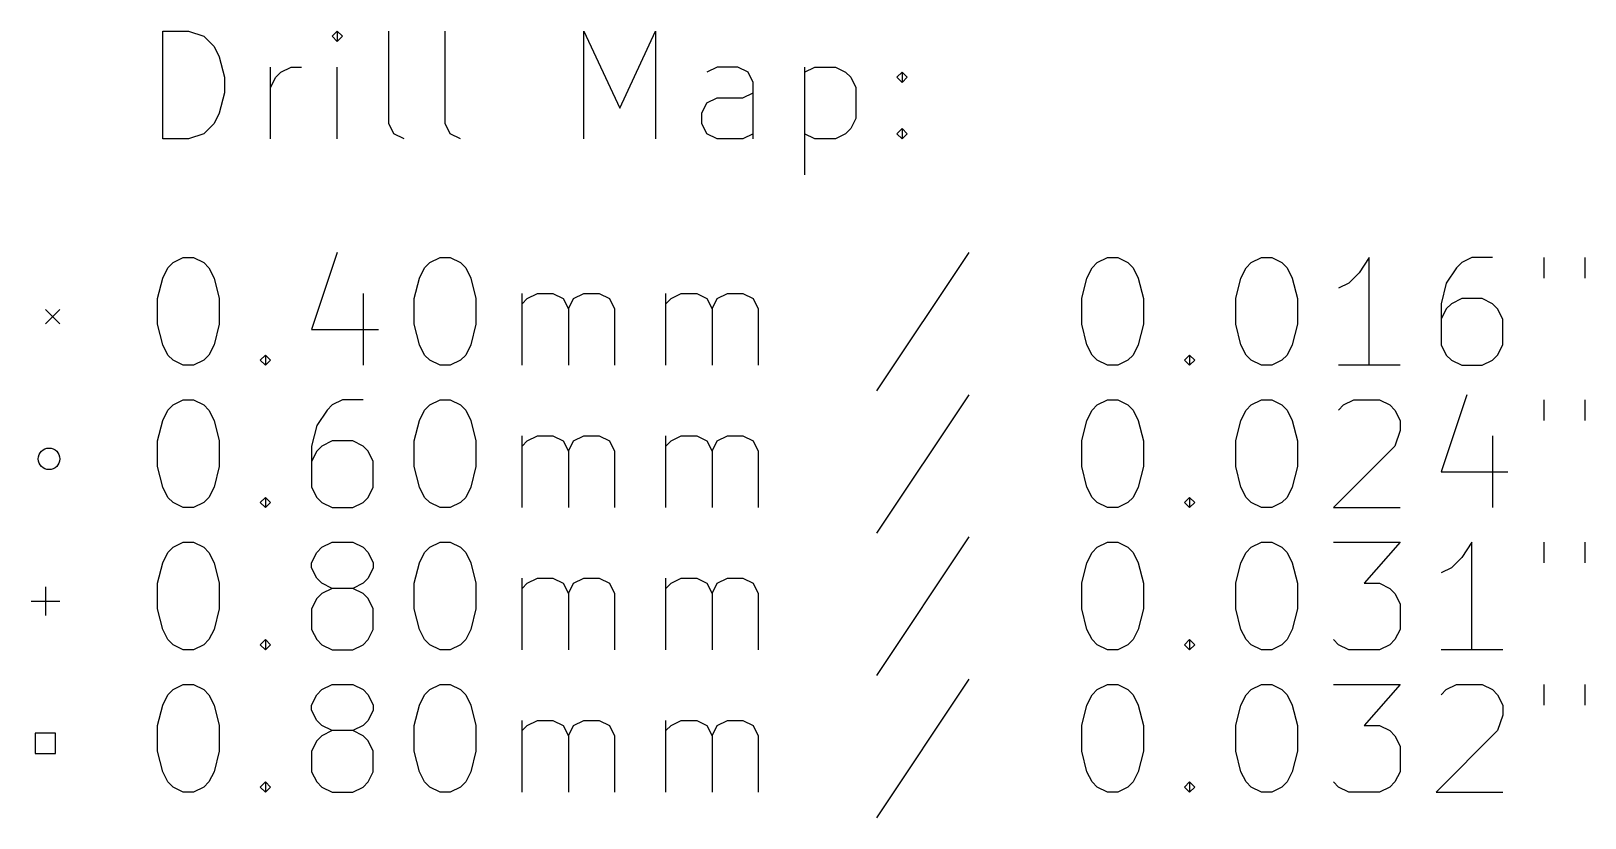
# Model space of a CAD drawing. Extents: x 102.2 to 195.4, y -184.4 to -88.1.
# Drawn here: x 104.56 to 147.8, y -159.87 to -137.98 of the extents above; entities that cross this region are included whole.
import ezdxf

# ---------------------------------------------------------------- set-up
doc = ezdxf.new("R2010")
doc.units = 0
doc.header["$MEASUREMENT"] = 0
doc.layers.add('BLACK', color=7, linetype='CONTINUOUS')

msp = doc.modelspace()

# ---------------------------------------------------------------- linework, layer by layer
at = {"layer": 'BLACK', "linetype": 'CONTINUOUS'}
for p, q in [((108.224, -140.978), (108.224, -137.978)), ((108.224, -137.978), (108.939, -137.978)), ((108.939, -137.978), (109.367, -138.121)), ((109.367, -138.121), (109.653, -138.407)), ((113.081, -137.978), (112.939, -138.121)), ((112.939, -138.121), (113.081, -138.264)), ((113.224, -138.121), (113.081, -137.978)), ((113.081, -137.978), (113.081, -138.264)), ((113.081, -138.264), (113.224, -138.121)), ((114.51, -140.55), (114.51, -137.978)), ((116.081, -140.55), (116.081, -137.978)), ((119.939, -140.978), (119.939, -137.978)), ((119.939, -137.978), (120.939, -140.121)), ((120.939, -140.121), (121.939, -137.978)), ((121.939, -137.978), (121.939, -140.978)), ((109.653, -138.407), (109.796, -138.692)), ((109.796, -138.692), (109.939, -139.264)), ((111.224, -140.978), (111.224, -138.978)), ((111.367, -139.264), (111.51, -139.121)), ((111.51, -139.121), (111.796, -138.978)), ((111.796, -138.978), (112.081, -138.978)), ((113.081, -140.978), (113.081, -138.978)), ((123.653, -138.978), (123.367, -139.121)), ((124.224, -138.978), (123.653, -138.978)), ((124.51, -139.121), (124.224, -138.978)), ((124.653, -139.407), (124.51, -139.121)), ((126.081, -138.978), (126.081, -141.978)), ((126.081, -139.121), (126.367, -138.978)), ((126.367, -138.978), (126.939, -138.978)), ((126.939, -138.978), (127.224, -139.121)), ((127.224, -139.121), (127.367, -139.264)), ((128.653, -139.264), (128.796, -139.121)), ((128.796, -139.121), (128.939, -139.264)), ((128.796, -139.121), (128.796, -139.407)), ((109.939, -139.264), (109.939, -139.692)), ((111.224, -139.55), (111.367, -139.264)), ((124.653, -140.978), (124.653, -139.407)), ((127.367, -139.264), (127.51, -139.55)), ((127.51, -139.55), (127.51, -140.407)), ((128.796, -139.407), (128.653, -139.264)), ((128.939, -139.264), (128.796, -139.407)), ((109.939, -139.692), (109.796, -140.264)), ((123.224, -140.264), (123.367, -139.978)), ((123.367, -139.978), (123.653, -139.835)), ((123.653, -139.835), (124.367, -139.835)), ((124.367, -139.835), (124.653, -139.692)), ((109.796, -140.264), (109.653, -140.55)), ((123.224, -140.55), (123.224, -140.264)), ((127.51, -140.407), (127.367, -140.692)), ((109.367, -140.835), (108.939, -140.978)), ((109.653, -140.55), (109.367, -140.835)), ((114.653, -140.835), (114.51, -140.55)), ((114.939, -140.978), (114.653, -140.835)), ((116.224, -140.835), (116.081, -140.55)), ((116.51, -140.978), (116.224, -140.835)), ((123.367, -140.835), (123.224, -140.55)), ((123.653, -140.978), (123.367, -140.835)), ((124.653, -140.835), (124.367, -140.978)), ((126.367, -140.978), (126.081, -140.835)), ((127.224, -140.835), (126.939, -140.978)), ((127.367, -140.692), (127.224, -140.835)), ((128.653, -140.835), (128.796, -140.692)), ((128.796, -140.978), (128.653, -140.835)), ((128.796, -140.692), (128.939, -140.835)), ((128.796, -140.692), (128.796, -140.978)), ((128.939, -140.835), (128.796, -140.978)), ((108.939, -140.978), (108.224, -140.978)), ((124.367, -140.978), (123.653, -140.978)), ((126.939, -140.978), (126.367, -140.978)), ((108.51, -144.421), (108.796, -144.278)), ((108.796, -144.278), (109.081, -144.278)), ((109.081, -144.278), (109.367, -144.421)), ((113.081, -144.135), (112.367, -146.278)), ((115.653, -144.421), (115.939, -144.278)), ((115.939, -144.278), (116.224, -144.278)), ((116.224, -144.278), (116.51, -144.421)), ((130.653, -144.135), (128.081, -147.992)), ((134.224, -144.421), (134.51, -144.278)), ((134.51, -144.278), (134.796, -144.278)), ((134.796, -144.278), (135.081, -144.421)), ((138.51, -144.421), (138.796, -144.278)), ((138.796, -144.278), (139.081, -144.278)), ((139.081, -144.278), (139.367, -144.421)), ((141.796, -144.278), (141.51, -144.707)), ((141.796, -147.278), (141.796, -144.278)), ((144.653, -144.278), (144.367, -144.421)), ((145.224, -144.278), (144.653, -144.278)), ((146.653, -144.278), (146.653, -144.85)), ((147.796, -144.278), (147.796, -144.85)), ((108.224, -144.85), (108.367, -144.564)), ((108.367, -144.564), (108.51, -144.421)), ((109.367, -144.421), (109.51, -144.564)), ((109.51, -144.564), (109.653, -144.85)), ((115.367, -144.85), (115.51, -144.564)), ((115.51, -144.564), (115.653, -144.421)), ((116.51, -144.421), (116.653, -144.564)), ((116.653, -144.564), (116.796, -144.85)), ((133.939, -144.85), (134.081, -144.564)), ((134.081, -144.564), (134.224, -144.421)), ((135.081, -144.421), (135.224, -144.564)), ((135.224, -144.564), (135.367, -144.85)), ((138.224, -144.85), (138.367, -144.564)), ((138.367, -144.564), (138.51, -144.421)), ((139.367, -144.421), (139.51, -144.564)), ((139.51, -144.564), (139.653, -144.85)), ((141.51, -144.707), (141.224, -144.992)), ((144.224, -144.564), (143.939, -144.992)), ((144.367, -144.421), (144.224, -144.564)), ((108.081, -145.421), (108.224, -144.85)), ((109.653, -144.85), (109.796, -145.421)), ((115.224, -145.421), (115.367, -144.85)), ((116.796, -144.85), (116.939, -145.421)), ((133.796, -145.421), (133.939, -144.85)), ((135.367, -144.85), (135.51, -145.421)), ((138.081, -145.421), (138.224, -144.85)), ((139.653, -144.85), (139.796, -145.421)), ((141.224, -144.992), (140.939, -145.135)), ((143.939, -144.992), (143.796, -145.564)), ((108.081, -146.135), (108.081, -145.421)), ((109.796, -145.421), (109.796, -146.135)), ((113.796, -145.278), (113.796, -147.278)), ((115.224, -146.135), (115.224, -145.421)), ((116.939, -145.421), (116.939, -146.135)), ((118.224, -147.278), (118.224, -145.278)), ((118.224, -145.564), (118.367, -145.421)), ((118.367, -145.421), (118.653, -145.278)), ((118.653, -145.278), (119.081, -145.278)), ((119.081, -145.278), (119.367, -145.421)), ((119.367, -145.421), (119.51, -145.707)), ((119.51, -145.707), (119.653, -145.421)), ((119.653, -145.421), (119.939, -145.278)), ((119.939, -145.278), (120.367, -145.278)), ((120.367, -145.278), (120.653, -145.421)), ((120.653, -145.421), (120.796, -145.707)), ((122.224, -147.278), (122.224, -145.278)), ((122.224, -145.564), (122.367, -145.421)), ((122.367, -145.421), (122.653, -145.278)), ((122.653, -145.278), (123.081, -145.278)), ((123.081, -145.278), (123.367, -145.421)), ((123.367, -145.421), (123.51, -145.707)), ((123.51, -145.707), (123.653, -145.421)), ((123.653, -145.421), (123.939, -145.278)), ((123.939, -145.278), (124.367, -145.278)), ((124.367, -145.278), (124.653, -145.421)), ((124.653, -145.421), (124.796, -145.707)), ((133.796, -146.135), (133.796, -145.421)), ((135.51, -145.421), (135.51, -146.135)), ((138.081, -146.135), (138.081, -145.421)), ((139.796, -145.421), (139.796, -146.135)), ((143.796, -145.564), (143.796, -146.707)), ((144.081, -145.564), (143.939, -145.707)), ((144.367, -145.421), (144.081, -145.564)), ((144.939, -145.421), (144.367, -145.421)), ((145.224, -145.564), (144.939, -145.421)), ((145.367, -145.707), (145.224, -145.564)), ((104.96, -145.721), (105.36, -146.121)), ((105.36, -145.721), (104.96, -146.121)), ((108.224, -146.707), (108.081, -146.135)), ((109.796, -146.135), (109.653, -146.707)), ((115.367, -146.707), (115.224, -146.135)), ((116.939, -146.135), (116.796, -146.707)), ((119.51, -145.707), (119.51, -147.278)), ((120.796, -145.707), (120.796, -147.278)), ((123.51, -145.707), (123.51, -147.278)), ((124.796, -145.707), (124.796, -147.278)), ((133.939, -146.707), (133.796, -146.135)), ((135.51, -146.135), (135.367, -146.707)), ((138.224, -146.707), (138.081, -146.135)), ((139.796, -146.135), (139.653, -146.707)), ((143.939, -145.707), (143.796, -145.992)), ((145.51, -145.992), (145.367, -145.707)), ((145.51, -146.707), (145.51, -145.992)), ((112.367, -146.278), (114.224, -146.278)), ((108.367, -146.992), (108.224, -146.707)), ((108.51, -147.135), (108.367, -146.992)), ((109.51, -146.992), (109.367, -147.135)), ((109.653, -146.707), (109.51, -146.992)), ((110.939, -147.135), (111.081, -146.992)), ((111.081, -146.992), (111.224, -147.135)), ((111.081, -146.992), (111.081, -147.278)), ((115.51, -146.992), (115.367, -146.707)), ((115.653, -147.135), (115.51, -146.992)), ((116.653, -146.992), (116.51, -147.135)), ((116.796, -146.707), (116.653, -146.992)), ((134.081, -146.992), (133.939, -146.707)), ((134.224, -147.135), (134.081, -146.992)), ((135.224, -146.992), (135.081, -147.135)), ((135.367, -146.707), (135.224, -146.992)), ((136.653, -147.135), (136.796, -146.992)), ((136.796, -146.992), (136.939, -147.135)), ((136.796, -146.992), (136.796, -147.278)), ((138.367, -146.992), (138.224, -146.707)), ((138.51, -147.135), (138.367, -146.992)), ((139.51, -146.992), (139.367, -147.135)), ((139.653, -146.707), (139.51, -146.992)), ((143.796, -146.707), (143.939, -146.992)), ((143.939, -146.992), (144.081, -147.135)), ((145.224, -147.135), (145.367, -146.992)), ((145.367, -146.992), (145.51, -146.707)), ((108.796, -147.278), (108.51, -147.135)), ((109.081, -147.278), (108.796, -147.278)), ((109.367, -147.135), (109.081, -147.278)), ((111.081, -147.278), (110.939, -147.135)), ((111.224, -147.135), (111.081, -147.278)), ((115.939, -147.278), (115.653, -147.135)), ((116.224, -147.278), (115.939, -147.278)), ((116.51, -147.135), (116.224, -147.278)), ((134.51, -147.278), (134.224, -147.135)), ((134.796, -147.278), (134.51, -147.278)), ((135.081, -147.135), (134.796, -147.278)), ((136.796, -147.278), (136.653, -147.135)), ((136.939, -147.135), (136.796, -147.278)), ((138.796, -147.278), (138.51, -147.135)), ((139.081, -147.278), (138.796, -147.278)), ((139.367, -147.135), (139.081, -147.278)), ((142.653, -147.278), (140.939, -147.278)), ((144.081, -147.135), (144.367, -147.278)), ((144.367, -147.278), (144.939, -147.278)), ((144.939, -147.278), (145.224, -147.135)), ((108.51, -148.381), (108.796, -148.238)), ((108.796, -148.238), (109.081, -148.238)), ((109.081, -148.238), (109.367, -148.381)), ((113.224, -148.238), (112.939, -148.381)), ((113.796, -148.238), (113.224, -148.238)), ((115.653, -148.381), (115.939, -148.238)), ((115.939, -148.238), (116.224, -148.238)), ((116.224, -148.238), (116.51, -148.381)), ((130.653, -148.095), (128.081, -151.952)), ((134.224, -148.381), (134.51, -148.238)), ((134.51, -148.238), (134.796, -148.238)), ((134.796, -148.238), (135.081, -148.381)), ((138.51, -148.381), (138.796, -148.238)), ((138.796, -148.238), (139.081, -148.238)), ((139.081, -148.238), (139.367, -148.381)), ((141.081, -148.381), (141.367, -148.238)), ((141.367, -148.238), (142.081, -148.238)), ((142.081, -148.238), (142.367, -148.381)), ((144.51, -148.095), (143.796, -150.238)), ((146.653, -148.238), (146.653, -148.81)), ((147.796, -148.238), (147.796, -148.81)), ((108.224, -148.81), (108.367, -148.524)), ((108.367, -148.524), (108.51, -148.381)), ((109.367, -148.381), (109.51, -148.524)), ((109.51, -148.524), (109.653, -148.81)), ((112.796, -148.524), (112.51, -148.952)), ((112.939, -148.381), (112.796, -148.524)), ((115.367, -148.81), (115.51, -148.524)), ((115.51, -148.524), (115.653, -148.381)), ((116.51, -148.381), (116.653, -148.524)), ((116.653, -148.524), (116.796, -148.81)), ((133.939, -148.81), (134.081, -148.524)), ((134.081, -148.524), (134.224, -148.381)), ((135.081, -148.381), (135.224, -148.524)), ((135.224, -148.524), (135.367, -148.81)), ((138.224, -148.81), (138.367, -148.524)), ((138.367, -148.524), (138.51, -148.381)), ((139.367, -148.381), (139.51, -148.524)), ((139.51, -148.524), (139.653, -148.81)), ((140.939, -148.524), (141.081, -148.381)), ((142.367, -148.381), (142.51, -148.524)), ((142.51, -148.524), (142.653, -148.81)), ((108.081, -149.381), (108.224, -148.81)), ((109.653, -148.81), (109.796, -149.381)), ((112.51, -148.952), (112.367, -149.524)), ((115.224, -149.381), (115.367, -148.81)), ((116.796, -148.81), (116.939, -149.381)), ((133.796, -149.381), (133.939, -148.81)), ((135.367, -148.81), (135.51, -149.381)), ((138.081, -149.381), (138.224, -148.81)), ((139.653, -148.81), (139.796, -149.381)), ((142.653, -149.095), (142.51, -149.524)), ((142.653, -148.81), (142.653, -149.095)), ((108.081, -150.095), (108.081, -149.381)), ((109.796, -149.381), (109.796, -150.095)), ((112.367, -149.524), (112.367, -150.667)), ((112.653, -149.524), (112.51, -149.667)), ((112.939, -149.381), (112.653, -149.524)), ((113.51, -149.381), (112.939, -149.381)), ((113.796, -149.524), (113.51, -149.381)), ((113.939, -149.667), (113.796, -149.524)), ((115.224, -150.095), (115.224, -149.381)), ((116.939, -149.381), (116.939, -150.095)), ((118.224, -151.238), (118.224, -149.238)), ((118.224, -149.524), (118.367, -149.381)), ((118.367, -149.381), (118.653, -149.238)), ((118.653, -149.238), (119.081, -149.238)), ((119.081, -149.238), (119.367, -149.381)), ((119.367, -149.381), (119.51, -149.667)), ((119.51, -149.667), (119.653, -149.381)), ((119.653, -149.381), (119.939, -149.238)), ((119.939, -149.238), (120.367, -149.238)), ((120.367, -149.238), (120.653, -149.381)), ((120.653, -149.381), (120.796, -149.667)), ((122.224, -151.238), (122.224, -149.238)), ((122.224, -149.524), (122.367, -149.381)), ((122.367, -149.381), (122.653, -149.238)), ((122.653, -149.238), (123.081, -149.238)), ((123.081, -149.238), (123.367, -149.381)), ((123.367, -149.381), (123.51, -149.667)), ((123.51, -149.667), (123.653, -149.381)), ((123.653, -149.381), (123.939, -149.238)), ((123.939, -149.238), (124.367, -149.238)), ((124.367, -149.238), (124.653, -149.381)), ((124.653, -149.381), (124.796, -149.667)), ((133.796, -150.095), (133.796, -149.381)), ((135.51, -149.381), (135.51, -150.095)), ((138.081, -150.095), (138.081, -149.381)), ((139.796, -149.381), (139.796, -150.095)), ((142.51, -149.524), (140.796, -151.238)), ((145.224, -149.238), (145.224, -151.238)), ((112.51, -149.667), (112.367, -149.952)), ((114.081, -149.952), (113.939, -149.667)), ((114.081, -150.667), (114.081, -149.952)), ((119.51, -149.667), (119.51, -151.238)), ((120.796, -149.667), (120.796, -151.238)), ((123.51, -149.667), (123.51, -151.238)), ((124.796, -149.667), (124.796, -151.238)), ((108.224, -150.667), (108.081, -150.095)), ((109.796, -150.095), (109.653, -150.667)), ((115.367, -150.667), (115.224, -150.095)), ((116.939, -150.095), (116.796, -150.667)), ((133.939, -150.667), (133.796, -150.095)), ((135.51, -150.095), (135.367, -150.667)), ((138.224, -150.667), (138.081, -150.095)), ((139.796, -150.095), (139.653, -150.667)), ((143.796, -150.238), (145.653, -150.238)), ((108.367, -150.952), (108.224, -150.667)), ((109.653, -150.667), (109.51, -150.952)), ((112.367, -150.667), (112.51, -150.952)), ((113.939, -150.952), (114.081, -150.667)), ((115.51, -150.952), (115.367, -150.667)), ((116.796, -150.667), (116.653, -150.952)), ((134.081, -150.952), (133.939, -150.667)), ((135.367, -150.667), (135.224, -150.952)), ((138.367, -150.952), (138.224, -150.667)), ((139.653, -150.667), (139.51, -150.952)), ((108.51, -151.095), (108.367, -150.952)), ((108.796, -151.238), (108.51, -151.095)), ((109.081, -151.238), (108.796, -151.238)), ((109.367, -151.095), (109.081, -151.238)), ((109.51, -150.952), (109.367, -151.095)), ((110.939, -151.095), (111.081, -150.952)), ((111.081, -151.238), (110.939, -151.095)), ((111.081, -150.952), (111.224, -151.095)), ((111.081, -150.952), (111.081, -151.238)), ((111.224, -151.095), (111.081, -151.238)), ((112.51, -150.952), (112.653, -151.095)), ((112.653, -151.095), (112.939, -151.238)), ((112.939, -151.238), (113.51, -151.238)), ((113.51, -151.238), (113.796, -151.095)), ((113.796, -151.095), (113.939, -150.952)), ((115.653, -151.095), (115.51, -150.952)), ((115.939, -151.238), (115.653, -151.095)), ((116.224, -151.238), (115.939, -151.238)), ((116.51, -151.095), (116.224, -151.238)), ((116.653, -150.952), (116.51, -151.095)), ((134.224, -151.095), (134.081, -150.952)), ((134.51, -151.238), (134.224, -151.095)), ((134.796, -151.238), (134.51, -151.238)), ((135.081, -151.095), (134.796, -151.238)), ((135.224, -150.952), (135.081, -151.095)), ((136.653, -151.095), (136.796, -150.952)), ((136.796, -151.238), (136.653, -151.095)), ((136.796, -150.952), (136.939, -151.095)), ((136.796, -150.952), (136.796, -151.238)), ((136.939, -151.095), (136.796, -151.238)), ((138.51, -151.095), (138.367, -150.952)), ((138.796, -151.238), (138.51, -151.095)), ((139.081, -151.238), (138.796, -151.238)), ((139.367, -151.095), (139.081, -151.238)), ((139.51, -150.952), (139.367, -151.095)), ((140.796, -151.238), (142.653, -151.238)), ((130.653, -152.055), (128.081, -155.912)), ((108.224, -152.77), (108.367, -152.484)), ((108.367, -152.484), (108.51, -152.341)), ((108.51, -152.341), (108.796, -152.198)), ((108.796, -152.198), (109.081, -152.198)), ((109.081, -152.198), (109.367, -152.341)), ((109.367, -152.341), (109.51, -152.484)), ((109.51, -152.484), (109.653, -152.77)), ((112.367, -152.77), (112.51, -152.484)), ((112.51, -152.484), (112.653, -152.341)), ((112.653, -152.341), (112.939, -152.198)), ((112.939, -152.198), (113.51, -152.198)), ((113.51, -152.198), (113.796, -152.341)), ((113.796, -152.341), (113.939, -152.484)), ((113.939, -152.484), (114.081, -152.77)), ((115.367, -152.77), (115.51, -152.484)), ((115.51, -152.484), (115.653, -152.341)), ((115.653, -152.341), (115.939, -152.198)), ((115.939, -152.198), (116.224, -152.198)), ((116.224, -152.198), (116.51, -152.341)), ((116.51, -152.341), (116.653, -152.484)), ((116.653, -152.484), (116.796, -152.77)), ((133.939, -152.77), (134.081, -152.484)), ((134.081, -152.484), (134.224, -152.341)), ((134.224, -152.341), (134.51, -152.198)), ((134.51, -152.198), (134.796, -152.198)), ((134.796, -152.198), (135.081, -152.341)), ((135.081, -152.341), (135.224, -152.484)), ((135.224, -152.484), (135.367, -152.77)), ((138.224, -152.77), (138.367, -152.484)), ((138.367, -152.484), (138.51, -152.341)), ((138.51, -152.341), (138.796, -152.198)), ((138.796, -152.198), (139.081, -152.198)), ((139.081, -152.198), (139.367, -152.341)), ((139.367, -152.341), (139.51, -152.484)), ((139.51, -152.484), (139.653, -152.77)), ((140.796, -152.198), (142.653, -152.198)), ((142.653, -152.198), (141.653, -153.341)), ((144.653, -152.198), (144.367, -152.627)), ((144.653, -155.198), (144.653, -152.198)), ((146.653, -152.198), (146.653, -152.77)), ((147.796, -152.198), (147.796, -152.77)), ((108.081, -153.341), (108.224, -152.77)), ((109.653, -152.77), (109.796, -153.341)), ((112.367, -152.912), (112.367, -152.77)), ((112.51, -153.198), (112.367, -152.912)), ((114.081, -152.912), (113.939, -153.198)), ((114.081, -152.77), (114.081, -152.912)), ((115.224, -153.341), (115.367, -152.77)), ((116.796, -152.77), (116.939, -153.341)), ((133.796, -153.341), (133.939, -152.77)), ((135.367, -152.77), (135.51, -153.341)), ((138.081, -153.341), (138.224, -152.77)), ((139.653, -152.77), (139.796, -153.341)), ((144.081, -152.912), (143.796, -153.055)), ((144.367, -152.627), (144.081, -152.912)), ((104.96, -153.441), (104.96, -154.241)), ((108.081, -154.055), (108.081, -153.341)), ((109.796, -153.341), (109.796, -154.055)), ((112.653, -153.341), (112.51, -153.198)), ((112.939, -153.484), (112.653, -153.341)), ((112.939, -153.484), (112.653, -153.627)), ((113.51, -153.484), (112.939, -153.484)), ((113.796, -153.341), (113.51, -153.484)), ((113.796, -153.627), (113.51, -153.484)), ((113.939, -153.198), (113.796, -153.341)), ((115.224, -154.055), (115.224, -153.341)), ((116.939, -153.341), (116.939, -154.055)), ((118.224, -155.198), (118.224, -153.198)), ((118.224, -153.484), (118.367, -153.341)), ((118.367, -153.341), (118.653, -153.198)), ((118.653, -153.198), (119.081, -153.198)), ((119.081, -153.198), (119.367, -153.341)), ((119.367, -153.341), (119.51, -153.627)), ((119.51, -153.627), (119.653, -153.341)), ((119.653, -153.341), (119.939, -153.198)), ((119.939, -153.198), (120.367, -153.198)), ((120.367, -153.198), (120.653, -153.341)), ((120.653, -153.341), (120.796, -153.627)), ((122.224, -155.198), (122.224, -153.198)), ((122.224, -153.484), (122.367, -153.341)), ((122.367, -153.341), (122.653, -153.198)), ((122.653, -153.198), (123.081, -153.198)), ((123.081, -153.198), (123.367, -153.341)), ((123.367, -153.341), (123.51, -153.627)), ((123.51, -153.627), (123.653, -153.341)), ((123.653, -153.341), (123.939, -153.198)), ((123.939, -153.198), (124.367, -153.198)), ((124.367, -153.198), (124.653, -153.341)), ((124.653, -153.341), (124.796, -153.627)), ((133.796, -154.055), (133.796, -153.341)), ((135.51, -153.341), (135.51, -154.055)), ((138.081, -154.055), (138.081, -153.341)), ((139.796, -153.341), (139.796, -154.055)), ((141.653, -153.341), (142.081, -153.341)), ((142.081, -153.341), (142.367, -153.484)), ((142.367, -153.484), (142.51, -153.627)), ((104.56, -153.841), (105.36, -153.841)), ((112.51, -153.77), (112.367, -154.055)), ((112.653, -153.627), (112.51, -153.77)), ((113.939, -153.77), (113.796, -153.627)), ((114.081, -154.055), (113.939, -153.77)), ((119.51, -153.627), (119.51, -155.198)), ((120.796, -153.627), (120.796, -155.198)), ((123.51, -153.627), (123.51, -155.198)), ((124.796, -153.627), (124.796, -155.198)), ((142.51, -153.627), (142.653, -153.912)), ((142.653, -153.912), (142.653, -154.627)), ((108.224, -154.627), (108.081, -154.055)), ((109.796, -154.055), (109.653, -154.627)), ((112.367, -154.055), (112.367, -154.627)), ((114.081, -154.627), (114.081, -154.055)), ((115.367, -154.627), (115.224, -154.055)), ((116.939, -154.055), (116.796, -154.627)), ((133.939, -154.627), (133.796, -154.055)), ((135.51, -154.055), (135.367, -154.627)), ((138.224, -154.627), (138.081, -154.055)), ((139.796, -154.055), (139.653, -154.627)), ((108.367, -154.912), (108.224, -154.627)), ((109.653, -154.627), (109.51, -154.912)), ((112.367, -154.627), (112.51, -154.912)), ((113.939, -154.912), (114.081, -154.627)), ((115.51, -154.912), (115.367, -154.627)), ((116.796, -154.627), (116.653, -154.912)), ((134.081, -154.912), (133.939, -154.627)), ((135.367, -154.627), (135.224, -154.912)), ((138.367, -154.912), (138.224, -154.627)), ((139.653, -154.627), (139.51, -154.912)), ((142.653, -154.627), (142.51, -154.912)), ((108.51, -155.055), (108.367, -154.912)), ((108.796, -155.198), (108.51, -155.055)), ((109.081, -155.198), (108.796, -155.198)), ((109.367, -155.055), (109.081, -155.198)), ((109.51, -154.912), (109.367, -155.055)), ((110.939, -155.055), (111.081, -154.912)), ((111.081, -155.198), (110.939, -155.055)), ((111.081, -154.912), (111.224, -155.055)), ((111.081, -154.912), (111.081, -155.198)), ((111.224, -155.055), (111.081, -155.198)), ((112.51, -154.912), (112.653, -155.055)), ((112.653, -155.055), (112.939, -155.198)), ((112.939, -155.198), (113.51, -155.198)), ((113.51, -155.198), (113.796, -155.055)), ((113.796, -155.055), (113.939, -154.912)), ((115.653, -155.055), (115.51, -154.912)), ((115.939, -155.198), (115.653, -155.055)), ((116.224, -155.198), (115.939, -155.198)), ((116.51, -155.055), (116.224, -155.198)), ((116.653, -154.912), (116.51, -155.055)), ((134.224, -155.055), (134.081, -154.912)), ((134.51, -155.198), (134.224, -155.055)), ((134.796, -155.198), (134.51, -155.198)), ((135.081, -155.055), (134.796, -155.198)), ((135.224, -154.912), (135.081, -155.055)), ((136.653, -155.055), (136.796, -154.912)), ((136.796, -155.198), (136.653, -155.055)), ((136.796, -154.912), (136.939, -155.055)), ((136.796, -154.912), (136.796, -155.198)), ((136.939, -155.055), (136.796, -155.198)), ((138.51, -155.055), (138.367, -154.912)), ((138.796, -155.198), (138.51, -155.055)), ((139.081, -155.198), (138.796, -155.198)), ((139.367, -155.055), (139.081, -155.198)), ((139.51, -154.912), (139.367, -155.055)), ((140.939, -155.055), (140.796, -154.912)), ((141.224, -155.198), (140.939, -155.055)), ((142.081, -155.198), (141.224, -155.198)), ((142.367, -155.055), (142.081, -155.198)), ((142.51, -154.912), (142.367, -155.055)), ((145.51, -155.198), (143.796, -155.198)), ((130.653, -156.015), (128.081, -159.872)), ((108.224, -156.73), (108.367, -156.444)), ((108.367, -156.444), (108.51, -156.301)), ((108.51, -156.301), (108.796, -156.158)), ((108.796, -156.158), (109.081, -156.158)), ((109.081, -156.158), (109.367, -156.301)), ((109.367, -156.301), (109.51, -156.444)), ((109.51, -156.444), (109.653, -156.73)), ((112.367, -156.73), (112.51, -156.444)), ((112.51, -156.444), (112.653, -156.301)), ((112.653, -156.301), (112.939, -156.158)), ((112.939, -156.158), (113.51, -156.158)), ((113.51, -156.158), (113.796, -156.301)), ((113.796, -156.301), (113.939, -156.444)), ((113.939, -156.444), (114.081, -156.73)), ((115.367, -156.73), (115.51, -156.444)), ((115.51, -156.444), (115.653, -156.301)), ((115.653, -156.301), (115.939, -156.158)), ((115.939, -156.158), (116.224, -156.158)), ((116.224, -156.158), (116.51, -156.301)), ((116.51, -156.301), (116.653, -156.444)), ((116.653, -156.444), (116.796, -156.73)), ((133.939, -156.73), (134.081, -156.444)), ((134.081, -156.444), (134.224, -156.301)), ((134.224, -156.301), (134.51, -156.158)), ((134.51, -156.158), (134.796, -156.158)), ((134.796, -156.158), (135.081, -156.301)), ((135.081, -156.301), (135.224, -156.444)), ((135.224, -156.444), (135.367, -156.73)), ((138.224, -156.73), (138.367, -156.444)), ((138.367, -156.444), (138.51, -156.301)), ((138.51, -156.301), (138.796, -156.158)), ((138.796, -156.158), (139.081, -156.158)), ((139.081, -156.158), (139.367, -156.301)), ((139.367, -156.301), (139.51, -156.444)), ((139.51, -156.444), (139.653, -156.73)), ((140.796, -156.158), (142.653, -156.158)), ((142.653, -156.158), (141.653, -157.301)), ((143.796, -156.444), (143.939, -156.301)), ((143.939, -156.301), (144.224, -156.158)), ((144.224, -156.158), (144.939, -156.158)), ((144.939, -156.158), (145.224, -156.301)), ((145.224, -156.301), (145.367, -156.444)), ((145.367, -156.444), (145.51, -156.73)), ((146.653, -156.158), (146.653, -156.73)), ((147.796, -156.158), (147.796, -156.73)), ((108.081, -157.301), (108.224, -156.73)), ((109.653, -156.73), (109.796, -157.301)), ((112.367, -156.872), (112.367, -156.73)), ((112.51, -157.158), (112.367, -156.872)), ((114.081, -156.872), (113.939, -157.158)), ((114.081, -156.73), (114.081, -156.872)), ((115.224, -157.301), (115.367, -156.73)), ((116.796, -156.73), (116.939, -157.301)), ((133.796, -157.301), (133.939, -156.73)), ((135.367, -156.73), (135.51, -157.301)), ((138.081, -157.301), (138.224, -156.73)), ((139.653, -156.73), (139.796, -157.301)), ((145.51, -156.73), (145.51, -157.015)), ((108.081, -158.015), (108.081, -157.301)), ((109.796, -157.301), (109.796, -158.015)), ((112.653, -157.301), (112.51, -157.158)), ((112.939, -157.444), (112.653, -157.301)), ((113.796, -157.301), (113.51, -157.444)), ((113.939, -157.158), (113.796, -157.301)), ((115.224, -158.015), (115.224, -157.301)), ((116.939, -157.301), (116.939, -158.015)), ((118.224, -159.158), (118.224, -157.158)), ((118.224, -157.444), (118.367, -157.301)), ((118.367, -157.301), (118.653, -157.158)), ((118.653, -157.158), (119.081, -157.158)), ((119.081, -157.158), (119.367, -157.301)), ((119.367, -157.301), (119.51, -157.587)), ((119.51, -157.587), (119.653, -157.301)), ((119.653, -157.301), (119.939, -157.158)), ((119.939, -157.158), (120.367, -157.158)), ((120.367, -157.158), (120.653, -157.301)), ((120.653, -157.301), (120.796, -157.587)), ((122.224, -159.158), (122.224, -157.158)), ((122.224, -157.444), (122.367, -157.301)), ((122.367, -157.301), (122.653, -157.158)), ((122.653, -157.158), (123.081, -157.158)), ((123.081, -157.158), (123.367, -157.301)), ((123.367, -157.301), (123.51, -157.587)), ((123.51, -157.587), (123.653, -157.301)), ((123.653, -157.301), (123.939, -157.158)), ((123.939, -157.158), (124.367, -157.158)), ((124.367, -157.158), (124.653, -157.301)), ((124.653, -157.301), (124.796, -157.587)), ((133.796, -158.015), (133.796, -157.301)), ((135.51, -157.301), (135.51, -158.015)), ((138.081, -158.015), (138.081, -157.301)), ((139.796, -157.301), (139.796, -158.015)), ((141.653, -157.301), (142.081, -157.301)), ((142.081, -157.301), (142.367, -157.444)), ((145.51, -157.015), (145.367, -157.444)), ((105.243, -157.518), (104.677, -157.518)), ((104.677, -157.518), (104.677, -158.084)), ((105.243, -158.084), (105.243, -157.518)), ((112.51, -157.73), (112.367, -158.015)), ((112.653, -157.587), (112.51, -157.73)), ((112.939, -157.444), (112.653, -157.587)), ((113.51, -157.444), (112.939, -157.444)), ((113.796, -157.587), (113.51, -157.444)), ((113.939, -157.73), (113.796, -157.587)), ((114.081, -158.015), (113.939, -157.73)), ((119.51, -157.587), (119.51, -159.158)), ((120.796, -157.587), (120.796, -159.158)), ((123.51, -157.587), (123.51, -159.158)), ((124.796, -157.587), (124.796, -159.158)), ((142.367, -157.444), (142.51, -157.587)), ((142.51, -157.587), (142.653, -157.872)), ((145.367, -157.444), (143.653, -159.158)), ((104.677, -158.084), (105.243, -158.084)), ((108.224, -158.587), (108.081, -158.015)), ((109.796, -158.015), (109.653, -158.587)), ((112.367, -158.015), (112.367, -158.587)), ((114.081, -158.587), (114.081, -158.015)), ((115.367, -158.587), (115.224, -158.015)), ((116.939, -158.015), (116.796, -158.587)), ((133.939, -158.587), (133.796, -158.015)), ((135.51, -158.015), (135.367, -158.587)), ((138.224, -158.587), (138.081, -158.015)), ((139.796, -158.015), (139.653, -158.587)), ((142.653, -157.872), (142.653, -158.587)), ((108.367, -158.872), (108.224, -158.587)), ((109.653, -158.587), (109.51, -158.872)), ((112.367, -158.587), (112.51, -158.872)), ((113.939, -158.872), (114.081, -158.587)), ((115.51, -158.872), (115.367, -158.587)), ((116.796, -158.587), (116.653, -158.872)), ((134.081, -158.872), (133.939, -158.587)), ((135.367, -158.587), (135.224, -158.872)), ((138.367, -158.872), (138.224, -158.587)), ((139.653, -158.587), (139.51, -158.872)), ((142.653, -158.587), (142.51, -158.872)), ((108.51, -159.015), (108.367, -158.872)), ((108.796, -159.158), (108.51, -159.015)), ((109.367, -159.015), (109.081, -159.158)), ((109.51, -158.872), (109.367, -159.015)), ((110.939, -159.015), (111.081, -158.872)), ((111.081, -159.158), (110.939, -159.015)), ((111.081, -158.872), (111.224, -159.015)), ((111.081, -158.872), (111.081, -159.158)), ((111.224, -159.015), (111.081, -159.158)), ((112.51, -158.872), (112.653, -159.015)), ((112.653, -159.015), (112.939, -159.158)), ((113.51, -159.158), (113.796, -159.015)), ((113.796, -159.015), (113.939, -158.872)), ((115.653, -159.015), (115.51, -158.872)), ((115.939, -159.158), (115.653, -159.015)), ((116.51, -159.015), (116.224, -159.158)), ((116.653, -158.872), (116.51, -159.015)), ((134.224, -159.015), (134.081, -158.872)), ((134.51, -159.158), (134.224, -159.015)), ((135.081, -159.015), (134.796, -159.158)), ((135.224, -158.872), (135.081, -159.015)), ((136.653, -159.015), (136.796, -158.872)), ((136.796, -159.158), (136.653, -159.015)), ((136.796, -158.872), (136.939, -159.015)), ((136.796, -158.872), (136.796, -159.158)), ((136.939, -159.015), (136.796, -159.158)), ((138.51, -159.015), (138.367, -158.872)), ((138.796, -159.158), (138.51, -159.015)), ((139.367, -159.015), (139.081, -159.158)), ((139.51, -158.872), (139.367, -159.015)), ((140.939, -159.015), (140.796, -158.872)), ((141.224, -159.158), (140.939, -159.015)), ((142.367, -159.015), (142.081, -159.158)), ((142.51, -158.872), (142.367, -159.015)), ((109.081, -159.158), (108.796, -159.158)), ((112.939, -159.158), (113.51, -159.158)), ((116.224, -159.158), (115.939, -159.158)), ((134.796, -159.158), (134.51, -159.158)), ((139.081, -159.158), (138.796, -159.158)), ((142.081, -159.158), (141.224, -159.158)), ((143.653, -159.158), (145.51, -159.158))]:
    msp.add_line(p, q, dxfattribs=at)
at = {"layer": 'BLACK'}
msp.add_circle((105.06, -149.881), 0.3, dxfattribs=at)

doc.saveas('drawing.dxf')
